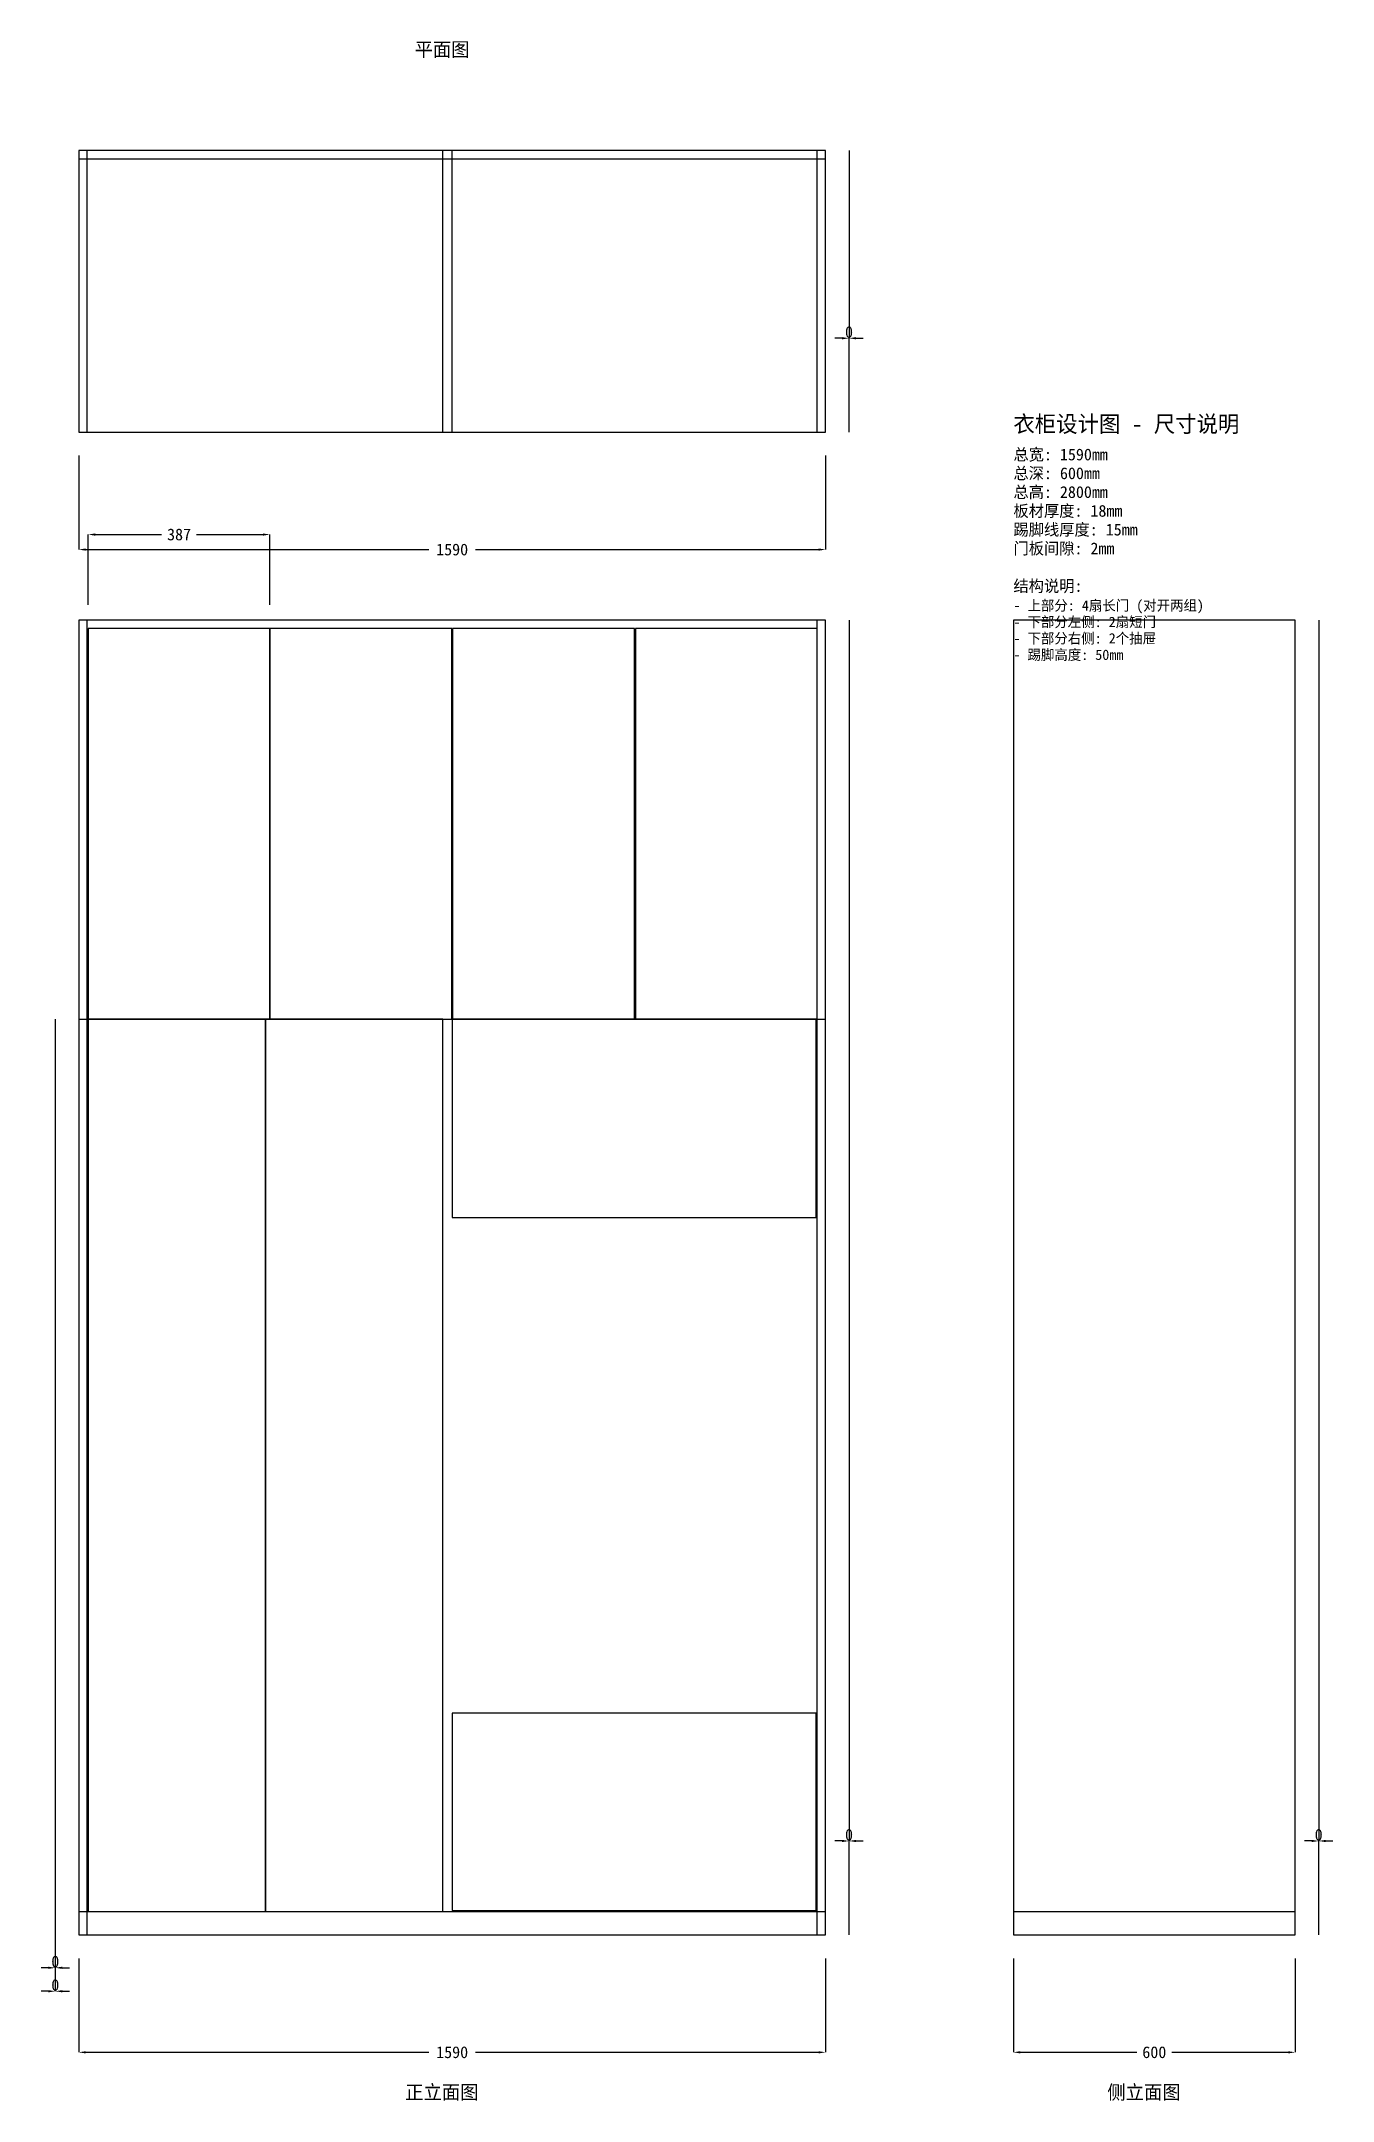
# Model space of a CAD drawing. Header units: millimetres. Extents: x 120 to 2870, y -153 to 4233.
import ezdxf

# ---------------------------------------------------------------- set-up
doc = ezdxf.new("R2010")
doc.units = ezdxf.units.MM
for name, color, linetype in [('BOARD', 7, 'Continuous'), ('DOOR', 1, 'Continuous'), ('DRAWER', 3, 'Continuous'), ('OUTLINE', 7, 'Continuous'), ('TEXT', 5, 'Continuous')]:
    doc.layers.add(name, color=color, linetype=linetype)
doc.dimstyles.get("Standard").update_dxf_attribs({"dimtxt": 2.5, "dimasz": 2.5, "dimexe": 1.25, "dimexo": 0.625, "dimtad": 1, "dimcen": 2.5, "dimazin": 3, "dimtfac": 1, "dimtmove": 0, "dimatfit": 3})

# ---------------------------------------------------------------- blocks, each defined once
blk = doc.blocks.new('_CLOSEDFILLED')
at = {"color": 0, "linetype": 'BYBLOCK'}
blk.add_solid([(-1, 0.16), (0, 0), (-1, -0.16)], dxfattribs=at)
blk = doc.blocks.new('*D1')
for p, q in [((200, 150), (200, -50)), ((1790, 150), (1790, -50)), ((215, -50), (945, -50)), ((1045, -50), (1775, -50))]:
    blk.add_line(p, q)
at = {"layer": 'Defpoints'}
for p in [(200, 150), (1790, 150), (200, -50)]:
    blk.add_point(p, dxfattribs=at)
at = {"xscale": 15, "yscale": 15, "rotation": 180}
blk.add_blockref('_CLOSEDFILLED', (200, -50), dxfattribs=at)
at = {"xscale": 15, "yscale": 15}
blk.add_blockref('_CLOSEDFILLED', (1790, -50), dxfattribs=at)
at = {"insert": (995, -50), "char_height": 25, "attachment_point": 5}
blk.add_mtext('1590', dxfattribs=at)
blk = doc.blocks.new('*D2')
for p, q in [((1840, 3000), (1840, 400)), ((1825, 400), (1810, 400)), ((1840, 200), (1840, 400)), ((1840, 400), (1840, 400)), ((1855, 400), (1870, 400))]:
    blk.add_line(p, q)
at = {"layer": 'Defpoints'}
for p in [(1840, 3000), (1840, 400), (1840, 200)]:
    blk.add_point(p, dxfattribs=at)
at = {"xscale": 15, "yscale": 15}
blk.add_blockref('_CLOSEDFILLED', (1840, 400), dxfattribs=at)
at = {"xscale": 15, "yscale": 15, "rotation": 180}
blk.add_blockref('_CLOSEDFILLED', (1840, 400), dxfattribs=at)
at = {"insert": (1840, 413.125), "char_height": 25, "attachment_point": 5}
blk.add_mtext('0', dxfattribs=at)
blk = doc.blocks.new('*D3')
for p, q in [((150, 250), (150, 80)), ((150, 200), (150, 80)), ((135, 80), (120, 80)), ((150, 80), (150, 80)), ((165, 80), (180, 80))]:
    blk.add_line(p, q)
at = {"layer": 'Defpoints'}
for p in [(150, 250), (150, 200), (150, 80)]:
    blk.add_point(p, dxfattribs=at)
at = {"xscale": 15, "yscale": 15}
blk.add_blockref('_CLOSEDFILLED', (150, 80), dxfattribs=at)
at = {"xscale": 15, "yscale": 15, "rotation": 180}
blk.add_blockref('_CLOSEDFILLED', (150, 80), dxfattribs=at)
at = {"insert": (150, 93.125), "char_height": 25, "attachment_point": 5}
blk.add_mtext('0', dxfattribs=at)
blk = doc.blocks.new('*D4')
for p, q in [((150, 2150), (150, 130)), ((150, 250), (150, 130)), ((135, 130), (120, 130)), ((150, 130), (150, 130)), ((165, 130), (180, 130))]:
    blk.add_line(p, q)
at = {"layer": 'Defpoints'}
for p in [(150, 2150), (150, 250), (150, 130)]:
    blk.add_point(p, dxfattribs=at)
at = {"xscale": 15, "yscale": 15}
blk.add_blockref('_CLOSEDFILLED', (150, 130), dxfattribs=at)
at = {"xscale": 15, "yscale": 15, "rotation": 180}
blk.add_blockref('_CLOSEDFILLED', (150, 130), dxfattribs=at)
at = {"insert": (150, 143.125), "char_height": 25, "attachment_point": 5}
blk.add_mtext('0', dxfattribs=at)
blk = doc.blocks.new('*D5')
for p, q in [((220, 3032), (220, 3182)), ((235, 3182), (376, 3182)), ((451, 3182), (592, 3182)), ((607, 3032), (607, 3182))]:
    blk.add_line(p, q)
at = {"layer": 'Defpoints'}
for p in [(220, 3182), (220, 3032), (607, 3032)]:
    blk.add_point(p, dxfattribs=at)
at = {"xscale": 15, "yscale": 15, "rotation": 180}
blk.add_blockref('_CLOSEDFILLED', (220, 3182), dxfattribs=at)
at = {"xscale": 15, "yscale": 15}
blk.add_blockref('_CLOSEDFILLED', (607, 3182), dxfattribs=at)
at = {"insert": (413.5, 3182), "char_height": 25, "attachment_point": 5}
blk.add_mtext('387', dxfattribs=at)
blk = doc.blocks.new('*D6')
for p, q in [((2190, 150), (2190, -50)), ((2790, 150), (2790, -50)), ((2205, -50), (2452.5, -50)), ((2527.5, -50), (2775, -50))]:
    blk.add_line(p, q)
at = {"layer": 'Defpoints'}
for p in [(2190, 150), (2790, 150), (2190, -50)]:
    blk.add_point(p, dxfattribs=at)
at = {"xscale": 15, "yscale": 15, "rotation": 180}
blk.add_blockref('_CLOSEDFILLED', (2190, -50), dxfattribs=at)
at = {"xscale": 15, "yscale": 15}
blk.add_blockref('_CLOSEDFILLED', (2790, -50), dxfattribs=at)
at = {"insert": (2490, -50), "char_height": 25, "attachment_point": 5}
blk.add_mtext('600', dxfattribs=at)
blk = doc.blocks.new('*D7')
for p, q in [((2840, 3000), (2840, 400)), ((2825, 400), (2810, 400)), ((2840, 200), (2840, 400)), ((2840, 400), (2840, 400)), ((2855, 400), (2870, 400))]:
    blk.add_line(p, q)
at = {"layer": 'Defpoints'}
for p in [(2840, 3000), (2840, 400), (2840, 200)]:
    blk.add_point(p, dxfattribs=at)
at = {"xscale": 15, "yscale": 15}
blk.add_blockref('_CLOSEDFILLED', (2840, 400), dxfattribs=at)
at = {"xscale": 15, "yscale": 15, "rotation": 180}
blk.add_blockref('_CLOSEDFILLED', (2840, 400), dxfattribs=at)
at = {"insert": (2840, 413.125), "char_height": 25, "attachment_point": 5}
blk.add_mtext('0', dxfattribs=at)
blk = doc.blocks.new('*D8')
for p, q in [((200, 3350), (200, 3150)), ((1790, 3350), (1790, 3150)), ((215, 3150), (945, 3150)), ((1045, 3150), (1775, 3150))]:
    blk.add_line(p, q)
at = {"layer": 'Defpoints'}
for p in [(200, 3350), (1790, 3350), (200, 3150)]:
    blk.add_point(p, dxfattribs=at)
at = {"xscale": 15, "yscale": 15, "rotation": 180}
blk.add_blockref('_CLOSEDFILLED', (200, 3150), dxfattribs=at)
at = {"xscale": 15, "yscale": 15}
blk.add_blockref('_CLOSEDFILLED', (1790, 3150), dxfattribs=at)
at = {"insert": (995, 3150), "char_height": 25, "attachment_point": 5}
blk.add_mtext('1590', dxfattribs=at)
blk = doc.blocks.new('*D9')
for p, q in [((1840, 4000), (1840, 3600)), ((1825, 3600), (1810, 3600)), ((1840, 3400), (1840, 3600)), ((1840, 3600), (1840, 3600)), ((1855, 3600), (1870, 3600))]:
    blk.add_line(p, q)
at = {"layer": 'Defpoints'}
for p in [(1840, 4000), (1840, 3600), (1840, 3400)]:
    blk.add_point(p, dxfattribs=at)
at = {"xscale": 15, "yscale": 15}
blk.add_blockref('_CLOSEDFILLED', (1840, 3600), dxfattribs=at)
at = {"xscale": 15, "yscale": 15, "rotation": 180}
blk.add_blockref('_CLOSEDFILLED', (1840, 3600), dxfattribs=at)
at = {"insert": (1840, 3613.125), "char_height": 25, "attachment_point": 5}
blk.add_mtext('0', dxfattribs=at)

msp = doc.modelspace()

# ---------------------------------------------------------------- linework, layer by layer
at = {"layer": 'BOARD'}
for p, q in [((218, 3400), (218, 4000)), ((975, 3400), (975, 4000)), ((995, 3400), (995, 4000)), ((1772, 3400), (1772, 4000)), ((200, 3982), (1790, 3982)), ((218, 200), (218, 3000)), ((1772, 200), (1772, 3000)), ((995, 2150), (995, 2982)), ((200, 2150), (1790, 2150)), ((975, 250), (975, 2150)), ((200, 250), (1790, 250)), ((2190, 250), (2790, 250))]:
    msp.add_line(p, q, dxfattribs=at)
at = {"layer": 'DOOR'}
for points in [[(220, 2150), (607, 2150), (607, 2982), (220, 2982)], [(607, 2150), (994, 2150), (994, 2982), (607, 2982)], [(996, 2150), (1383, 2150), (1383, 2982), (996, 2982)], [(1385, 2150), (1772, 2150), (1772, 2982), (1385, 2982)], [(220, 250), (597.5, 250), (597.5, 2150), (220, 2150)], [(597.5, 250), (975, 250), (975, 2150), (597.5, 2150)]]:
    msp.add_lwpolyline(points, close=True, dxfattribs=at)
at = {"layer": 'DRAWER'}
for points in [[(995, 1728), (1770, 1728), (1770, 2150), (995, 2150)], [(995, 252), (1770, 252), (1770, 672), (995, 672)]]:
    msp.add_lwpolyline(points, close=True, dxfattribs=at)
at = {"layer": 'OUTLINE'}
for points in [[(200, 3400), (1790, 3400), (1790, 4000), (200, 4000)], [(200, 200), (1790, 200), (1790, 3000), (200, 3000)], [(2190, 200), (2790, 200), (2790, 3000), (2190, 3000)]]:
    msp.add_lwpolyline(points, close=True, dxfattribs=at)

# ---------------------------------------------------------------- texts
at = {"layer": 'TEXT'}
for s, height, p in [('平面图', 30, (915, 4200)), ('衣柜设计图 - 尺寸说明', 35, (2190, 3400)), ('总宽: 1590mm', 25, (2190, 3340)), ('总深: 600mm', 25, (2190, 3300)), ('板材厚度: 18mm', 25, (2190, 3220)), ('总高: 2800mm', 25, (2190, 3260)), ('踢脚线厚度: 15mm', 25, (2190, 3180)), ('门板间隙: 2mm', 25, (2190, 3140)), ('结构说明:', 25, (2190, 3060)), ('- 上部分: 4扇长门 (对开两组)', 22, (2190, 3020)), ('- 下部分左侧: 2扇短门', 22, (2190, 2985)), ('- 下部分右侧: 2个抽屉', 22, (2190, 2950)), ('- 踢脚高度: 50mm', 22, (2190, 2915)), ('正立面图', 30, (895, -150)), ('侧立面图', 30, (2390, -150))]:
    msp.add_text(s, height=height, dxfattribs=at).set_placement(p)

# ---------------------------------------------------------------- dimensions: what is measured, and where the dimension line sits
for base, p1, p2, picture, middle in [((1840, 3600), (1840, 3400), (1840, 4000), '*D9', (1840, 3613.125)), ((200, 3150), (200, 3350), (1790, 3350), '*D8', (995, 3150)), ((220, 3182), (220, 3032), (607, 3032), '*D5', (413.5, 3182)), ((1840, 400), (1840, 200), (1840, 3000), '*D2', (1840, 413.125)), ((2840, 400), (2840, 200), (2840, 3000), '*D7', (2840, 413.125)), ((150, 130), (150, 250), (150, 2150), '*D4', (150, 143.125)), ((150, 80), (150, 200), (150, 250), '*D3', (150, 93.125)), ((200, -50), (200, 150), (1790, 150), '*D1', (995, -50)), ((2190, -50), (2190, 150), (2790, 150), '*D6', (2490, -50))]:
    dim = msp.add_linear_dim(base=base, p1=p1, p2=p2, dimstyle='Standard', override={"dimtxt": 25, "dimasz": 15})
    dim.commit()
    dim.dimension.update_dxf_attribs({"geometry": picture, "text_midpoint": middle})

doc.saveas('drawing.dxf')
